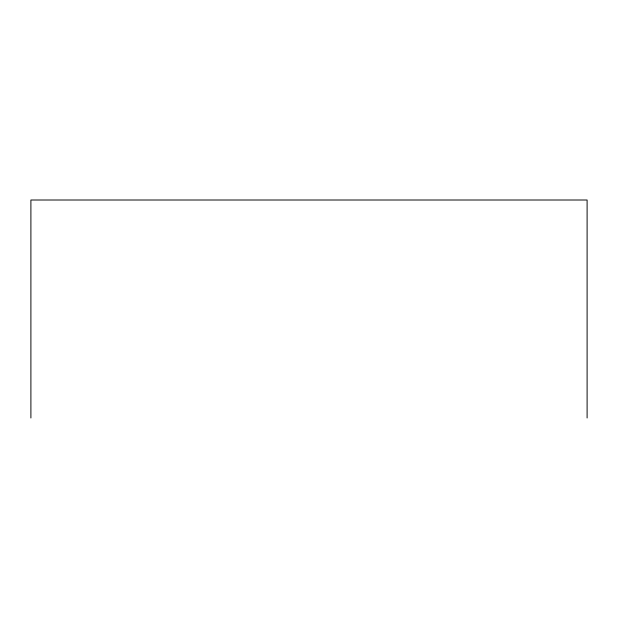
<?xml version="1.0" encoding="UTF-8"?>
<svg xmlns="http://www.w3.org/2000/svg" width="618" height="618" viewBox="0 0 618 618"><rect width="100%" height="100%" fill="white"/><g stroke="black" fill="none" stroke-linecap="round" stroke-linejoin="round"><path stroke-width="0.93" d="M587.1 417.992L587.1 200.008L30.9 200.008L30.9 417.992"/></g></svg>
